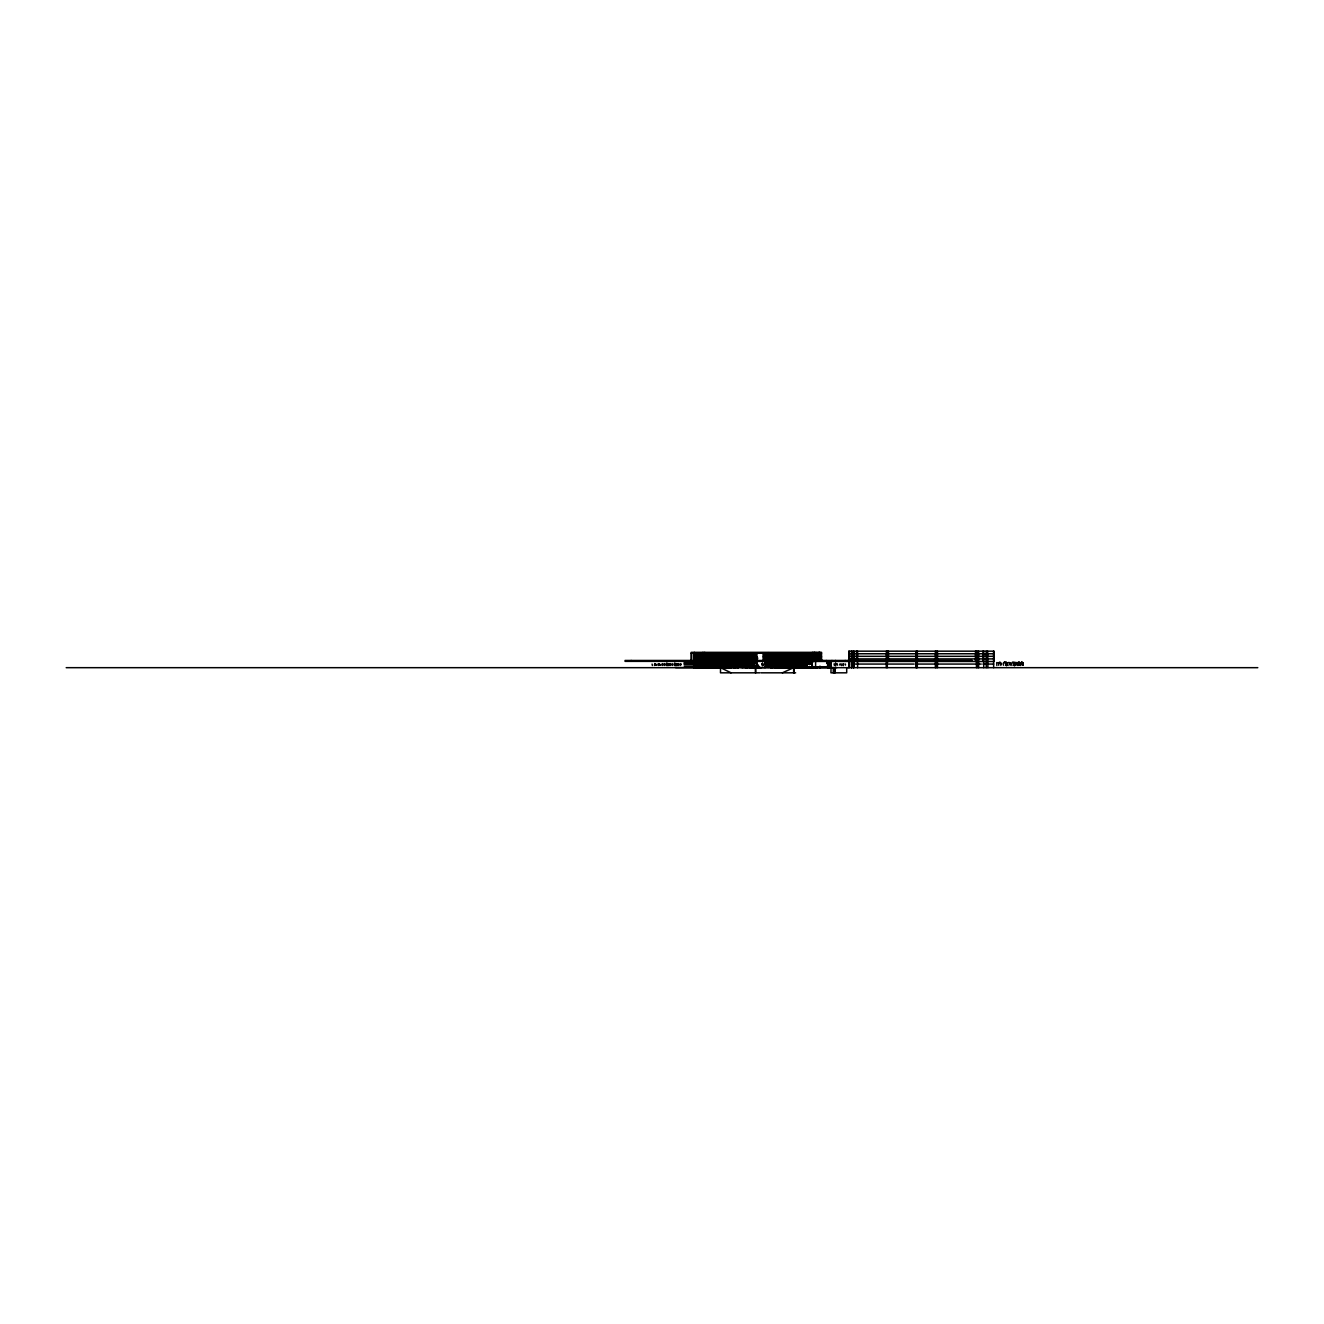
<?xml version="1.0" encoding="UTF-8"?>
<svg xmlns="http://www.w3.org/2000/svg" width="1324" height="1324" viewBox="0 0 1324 1324"><rect width="100%" height="100%" fill="white"/><g stroke="black" fill="none" stroke-linecap="round" stroke-linejoin="round"><path stroke-width="1.5" d="M693.975 656.836L693.975 660.461L694.008 653.228M696.275 660.411L696.275 653.228M697.4 660.461L697.4 653.228M697.947 656.836L697.88 653.228M698.476 656.836L698.46 653.228L698.443 660.461M700.181 656.836L700.148 653.228M700.71 656.836L700.677 660.461L700.694 653.228M705.162 656.836L705.212 660.411M707.446 660.411L707.446 653.228M709.664 660.461L709.681 653.228L709.647 660.411M714.133 660.461L714.099 653.228M717.294 653.228L717.343 660.461L717.376 656.836M719.528 657.78L719.528 660.461L719.611 656.836M720.769 660.411L720.769 653.228M723.036 656.836L723.02 653.228L723.036 660.411M726.413 660.411L726.346 653.228L726.38 656.836M727.538 660.411L727.472 653.228M729.21 660.411L729.16 653.228L729.21 660.411L730.285 660.411M729.723 660.461L729.723 656.836M731.957 656.836L731.957 653.228L732.007 660.461L731.94 653.228M737.534 656.836L737.534 660.461L737.584 653.228L737.385 660.461M675.588 667.577L738.676 667.577L738.726 664.069M739.768 656.836L739.768 653.228L739.686 660.461L739.818 653.228M745.677 660.461L745.677 656.836M746.124 660.461L746.124 656.836M746.769 660.411L746.653 653.228M747.017 656.836L747.017 653.228M747.282 666.485C747.977 662.894 747.001 669.464 748.06 667.164M747.911 656.836L747.911 653.228M748.788 660.411L748.904 653.228M747.663 665.31C751.188 664.929 750.642 674.363 751.734 657.697M749.467 656.836L749.268 653.228M750.162 656.836L750.162 653.228M753.191 666.866L751.966 667.197L752.793 667.577L752.578 662L752.545 667.644L754.332 666.965L752.33 667.644L751.734 665.128L750.476 666.485L751.287 667.677L751.42 657.68L751.436 658.922L753.24 658.409L752.015 657.697M751.056 656.836L751.056 653.228M752.164 660.411L752.346 652.715L752.38 660.461L752.413 656.836M755.425 672.824L755.541 667.23L753.356 666.237L752.181 667.61L753.058 665.36M753.306 656.836L753.306 660.461L753.273 652.715M754.183 660.461L754.2 656.836M754.647 656.836L754.647 660.461L754.581 652.715M757.758 667.677L754.961 666.651L753.406 667.511L753.472 662L753.472 667.677L756.385 666.237L757.262 667.395L754.846 666.237L753.753 667.644M755.177 653.228L755.177 660.461L755.094 656.836M756.484 666.849L757.46 667.428L753.952 666.551L755.127 667.577L754.961 666.651M756.418 660.411L756.418 653.228M765.404 660.461L765.586 652.715L765.686 660.461M765.305 656.836L765.305 653.228M767.241 667.677L767.241 662M770.833 656.836L770.833 653.228L770.882 660.461L770.783 653.228M775.003 660.411L773.266 660.461L773.233 656.836M774.391 660.411L774.424 653.228M776.791 660.461L776.807 653.228M778.016 660.461L778.016 653.228L778.049 660.461L776.228 660.411M781.011 667.131L778.843 667.263L778.793 664.863L778.959 667.627L780.697 667.048M779.191 660.411L779.141 653.228M779.207 656.836L779.207 653.228M781.607 656.836L781.607 660.411M785.198 656.836L785.198 653.228L785.231 660.411M788.79 656.836L788.79 653.228L788.79 660.411M790.809 666.27C791.918 670.126 791.256 661.371 790.643 667.677M792.447 660.461L792.447 656.836M794.185 666.419C794.93 670.854 795.045 661.47 795.542 666.651M794.847 660.461L794.847 653.228M800.755 656.836L800.755 653.228L800.722 660.461M807.938 660.461L807.938 656.836M810.321 660.461L810.321 653.228L810.321 660.411M813.912 656.836L813.912 660.461L813.846 653.228M818.067 660.411L816.345 660.461L816.312 656.836M817.504 660.411L817.504 656.836M818.282 652.335L818.067 660.461M774.226 667.478L773.779 666.419M794.632 667.478L795.84 665.393L798.041 666.369L797.528 667.064M798.024 666.502L797.876 667.627L797.776 664.962L799.1 664.35L799.481 666.022L799.249 664.284L799.183 667.627L798.951 661.355M782.683 667.478C783.858 664.069 782.252 668.223 782.302 667.279M795.128 665.84L795.641 667.627L795.476 664.251L794.83 666.353M751.784 667.577C752.942 667.892 750.956 665.674 749.367 665.012M754.432 660.461L754.514 656.836M773.696 666.882L773.779 666.684M775.583 666.634C774.226 669.878 775.202 661.388 774.772 667.478M775.136 666.982L775.202 667.147M779.24 666.419L779.191 667.577M782.865 666.584L782.732 667.462L783.262 665.045L782.832 667.23L784.553 667.147L782.765 667.445L782.699 666.419M795.244 666.402L795.625 667.445L795.244 666.402L797.131 666.071L798.124 667.478M796.502 666.982L796.535 666.071M805.968 662.546L805.323 660.99M746.984 660.461L746.984 652.715M797.793 666.965C797.098 668.603 800.044 664.135 799.497 666.982M806.63 665.26L806.614 661.851L806.63 665.509L807.127 663.092L805.091 661.884L806.481 663.589L808.947 663.208C804.975 664.681 807.623 665.442 805.091 661.901C806.664 666.27 807.839 663.688 805.091 661.901M655.595 663.771L655.81 665.211M659.534 663.771L659.749 665.211M776.245 666.717C777.188 667.346 774.54 666.684 777.982 666.948M777.784 666.982L776.294 666.965M785.463 666.982L785.744 666.982M787.085 664.747L788.988 663.854C785.198 671.301 787.482 663.688 788.21 667.18M794.4 666.253C800.242 666.32 799.713 668.074 798.819 665.74M809.494 666.369L808.749 668.157L809.609 666.667M666.75 663.423L666.733 664.367L666.965 663.092M674.942 663.092L675.174 665.442L674.727 663.423M762.425 663.423L762.872 665.442L762.392 663.771M782.699 665.79L784.139 665.029L782.832 664.797L782.798 667.577L782.815 661.355M785.827 667.677L782.898 666.253M808.451 667.594L806.233 667.147L806.299 666.038L806.134 667.677L808.567 667.677L805.621 667.263M777.271 666.601L777.502 667.445M776.046 666.915L777.635 666.882M785.446 666.584L785.099 667.577L785.43 666.452M795.426 667.313L794.019 666.783L795.592 666.899M795.227 667.131L793.904 667.147L795.36 667.279M780.051 667.577L778.843 666.419L779.24 667.379M790.511 666.138C792.596 664.747 789.948 668.157 791.984 666.866M791.173 666.187L790.825 667.296M791.785 667.18C790.196 667.892 791.884 664.962 791.256 665.509M792.861 667.23L790.709 666.27M807.988 667.362L806.018 667.197L806.283 666.055M779.207 667.23L779.058 667.164M791.173 666.733L791.504 667.627M755.723 672.824C755.756 664.118 753.952 667.561 756.699 667.677M784.553 667.147L783.973 666.617M785.413 667.23L784.04 667.064M797.611 667.478L799.051 666.982L799.017 664.996L797.677 664.4L800.209 663.125L797.876 663.887L800.209 663.125M798.968 664.962C798.355 668.951 800.871 666.485 798.256 666.948M775.897 663.357L776.029 664.615L773.663 662.778C776.973 662.596 773.348 664.532 773.663 662.778C776.725 660.924 774.507 668.984 774.507 666.717M777.056 667.097L776.327 667.313M782.997 666.651L783.742 667.23M798.554 667.097L799.514 667.164L798.256 667.462M753.025 666.948L754.332 666.237L753.985 667.577L754.316 657.101M779.025 665.906C773.696 663.092 782.6 666.518 778.479 663.837L779.472 664.284L778.247 664.334M814.227 667.594C811.149 666.667 814.641 667.743 813.482 666.833M820.334 667.279L820.086 666.435C817.752 667.379 822.121 667.528 820.003 666.452M779.042 667.279L778.86 666.634M753.704 667.048L753.356 666.237L754.183 666.684M757.626 667.577L759.165 667.23L754.514 666.237L754.448 667.395L754.895 666.237L755.954 667.213M754.399 666.932L754.846 666.237C755.491 668.471 758.702 666.866 755.905 666.849M804.363 667.677L804.198 663.92L805.985 662M658.127 663.754L658.144 665.211M756.931 667.495C750.029 669.299 753.472 664.797 752.363 666.353M758.354 667.048C762.674 668.322 753.257 665.972 758.453 666.733C747.746 668.289 750.989 664.913 752.082 665.442M795.079 665.227L794.698 664.168L795.145 665.293M654.834 663.572L654.47 665.476M658.822 663.572L658.458 665.476M662.811 663.572L662.447 665.476M664.797 663.572L664.433 665.476M666.799 663.572L666.419 665.476M668.786 663.572L668.421 665.476M670.772 663.572L670.407 665.476M672.774 663.572L672.393 665.476M674.76 663.572L674.396 665.476M676.746 663.572L676.382 665.476M678.749 663.572L678.385 665.476M680.735 663.572L680.37 665.476M774.854 665.111L775.136 664.168L774.772 665.227M795.128 665.492L794.201 665.376M774.772 665.442L775.003 667.627L775.037 661.355M795.112 665.029L795.476 664.251M811.546 661.355C814.988 671.996 806.697 665.194 810.305 667.577L809.312 668.057M757.278 663.738L756.914 662.91L756.335 664.152M787.284 666.336L787.168 664.979L786.82 667.23M756.318 666.982L753.075 666.551M750.807 664.962L750.543 667.644L752.28 666.833M749.715 664.962C750.162 672.062 748.209 662.943 748.888 666.485M755.838 667.395L753.786 667.61L754.846 666.237M754.581 666.551L756.6 667.147L755.491 666.237L754.2 667.644L753.72 666.468L753.919 667.61L755.822 666.237L758.354 667.462M810.652 667.015C810.784 667.842 811.049 667.246 809.146 667.23M757.113 667.395C753.472 667.395 757.609 667.61 757.179 666.551M751.436 667.395L751.966 667.197M662.099 665.211L662.149 663.688M752.628 667.395L752.313 666.535M783.328 664.416C780.051 664.118 783.444 666.286 782.981 665.178C785.959 663.754 779.571 665.277 783.262 665.045M782.12 664.449L783.659 665.194M755.392 667.61L756.848 667.279L756.054 666.237L756.484 667.395M805.158 663.754L806.117 663.655L804.347 664.416L805.985 664.152L805.29 663.324M1017.146 665.211L1017.163 663.307L1017.163 664.3M839.797 664.003L839.846 665.095M845.424 664.003L845.473 665.095M755.259 666.237L755.623 667.395L758.023 667.379M750.592 664.962L751.287 667.677L751.387 657.68L751.221 667.61L751.287 665.178L750.476 665.442M779.472 664.284L777.883 664.549L779.919 665.227L779.968 664.284M754.597 657.101C756.782 654.304 750.427 669.712 755.177 667.18C755.077 667.081 754.763 667.197 756.136 667.462M1014.002 665.525L1014.035 665.227C1014.134 659.335 1010.245 663.241 1011.933 665.476M791.222 663.556L792.414 664.267L790.362 665.591L789.749 664.334L790.693 665.161L792.05 663.738L790.858 664.102M797.727 664.83L799.166 665.31L797.727 664.83L798.869 664.052L797.826 664.036L797.776 661.355M819.837 667.677L819.92 666.717L821.012 667.329M752.264 666.518C751.238 664.152 753.654 665.442 748.772 664.996M811.066 668.107L809.576 666.651M815.816 667.958C818.911 667.313 814.525 668.173 815.816 667.478M791.868 663.887C794.88 665.674 786.919 665.426 791.289 663.92M755.21 667.18L755.954 667.577M1010.162 665.409L1010.162 665.227C1010.775 660.742 1005.992 662.215 1008.094 665.476M1005.793 665.409L1005.744 665.227C1007.283 661.04 1001.457 661.884 1003.592 665.277M786.39 667.677L786.572 666.783M796.452 664.102L796.469 663.307C797.495 666.419 792 663.258 795.194 664.747L795.889 665.211L794.284 664.449M1017.113 664.036C1016.286 662.166 1021.483 661.156 1020.49 665.476M805.273 662.281L804.264 663.44M1000.911 665.409L1000.812 665.227C1000.994 660.726 998.313 661.321 998.693 665.277M834.186 663.738L834.17 665.095M762.641 663.092L762.872 665.691M773.696 664.565C775.649 665.856 777.651 662.943 773.133 663.854L775.136 664.168M785.165 665.26L785.347 664.284L784.818 665.26L786.224 665.26M755.541 667.495L753.836 667.577L753.968 657.101L753.985 667.577L754.001 662M781.64 666.402L781.805 668.239L782.269 661.355M754.73 666.948L755.491 666.237M787.168 666.204C788.078 666.584 785.827 666.468 788.773 665.36M797.975 666.948L796.866 666.071M820.301 666.982L819.374 667.296L820.35 667.677M819.87 666.435L819.705 667.279M748.888 661.355L749.119 667.23M806.481 663.341L806.614 661.851L806.564 663.341M813.648 666.849L813.598 666.948M1017.329 665.227C1019.116 661.206 1012.959 661.934 1015.177 665.476M669.398 663.738L668.984 665.575M677.375 663.738L676.961 665.575M754.25 667.213L754.514 666.237M786.059 662.943L786.373 661.868M796.502 663.506L796.783 662.546L796.866 663.506M1020.076 665.227C1018.52 664.631 1023.336 659.518 1022.658 665.227M781.491 666.882L780.465 667.908M1019.513 665.211L1019.728 662.48L1019.215 663.142C1018.123 661.388 1017.378 662.745 1017.908 665.476M1023.121 665.211L1021.764 662.083L1020.754 665.211M775.07 664.416L774.308 663.357M781.557 666.684L782.219 667.677M749.682 665.178C748.606 666.634 748.672 665.856 749.847 665.36M749.549 665.525L749.45 667.577M835.361 665.691L835.841 663.771M843.272 665.691L843.752 663.771M1006.571 665.691L1006.439 662.331L1004.668 662.579M1014.482 665.691C1015.905 660.941 1016.633 662.927 1012.579 662.579M748.093 665.178L747.961 666.982M804.462 662.166L805.654 660.99M777.718 665.31L780.15 664.648M775.053 664.416L774.656 666.336L773.365 665.36M785.463 664.416L785.86 663.473M783.212 665.227L784.222 664.681L781.855 664.449L783.427 664.482M779.555 665.509L779.919 664.648L778.082 665.078M799.861 665.078L800.358 664.019L798.968 665.277L800.457 663.986L799.481 664.78L798.902 663.887M796.783 662.546L795.558 664.631L794.681 664.168M790.776 664.797L792.844 664.532L790.527 664.962M787.35 666.104L786.952 667.064L786.804 666.038M795.873 664.681L795.41 665.542L797.495 665.542L796.767 664.681M789.865 667.478L788.723 668.256L790.527 668.14M778.942 665.74L779.902 664.615M806.134 660.808C803.982 662.364 810.04 663.225 807.144 661.305M795.989 663.208L796.353 664.698L795.509 662.976L794.218 664.234M817.206 668.14L816.412 666.965M776.245 663.804C774.689 665.343 773.464 664.317 775.583 665.144L773.911 664.367M782.964 663.92L782.186 664.069M785.678 663.473L785.082 664.416L786.026 664.416M786.009 662.712L786.009 663.622M792.05 667.048L790.61 667.164M784.917 666.071L785.612 665.095M787.201 664.565C789.369 663.407 785.612 662.348 788.392 662.778L788.094 663.357M787.25 665.029L788.26 663.821M806.779 661.934L806.812 663.307M794.383 664.747L795.294 663.092L794.069 662.894L794.201 663.936L795.592 663.605L795.012 662.761M808.567 663.357L810.387 663.357L807.706 664.069M807.756 663.738L808.616 662.05M773.961 663.423L774.027 664.665L774.656 662.645M749.268 665.31L748.11 665.31M787.135 663.672L788.392 662.778L787.101 663.523M809.427 663.672L810.685 662.778L809.593 662.645M784.818 666.833L785.629 665.856M774.772 664.962L774.027 664.665M774.49 663.059L773.133 663.854M794.052 663.787L794.88 663.175M804.049 663.043L804.777 661.371M785.298 665.095L784.205 666.071L787.73 666.204M810.387 663.357L809.361 662.861M792.05 663.738L789.749 664.334L791.984 664.135M804.81 663.258L806.035 663.655M804.86 661.255L805.968 661.321M773.415 665.542L774.639 665.707L773.431 665.161M806.928 663.44L808.236 663.953M775.136 662.861L774.259 663.307M795.509 662.976L794.615 663.423L797.346 664.797L795.641 664.797M787.399 665.922L788.194 665.161M810.553 663.821L810.007 663.854M807.474 662.447L807.574 663.953M800.424 667.677L815.601 660.461L815.601 667.677M782.368 672.824L793.655 667.677M782.699 665.343L784.255 665.409M807.954 662.629L806.548 662.364M806.299 667.627L807.524 666.948M803.122 667.677L806.713 666.353M789.981 664.78L791.702 665.128M807.739 667.246L805.836 667.23L807.094 667.081M810.007 667.561L810.851 667.279M812.605 667.544L813.515 667.246M775.715 663.804L776.029 664.929M776.658 666.932L776.046 666.601M787.664 666.915L786.77 665.856L784.371 666.783M748.722 664.416L749.07 664.565M751.022 664.482L750.576 664.565M752.86 664.433L751.982 664.449M775.98 665.707L777.271 665.707L776.394 665.873M780.217 666.088L779.72 666.171M794.201 666.138L794.499 666.253M797.991 665.922L799.299 666.038M753.637 665.691L754.117 665.393M806.465 667.279L807.408 667.114M798.289 664.549L800.672 664.731L799.282 665.111M691.178 653.228L821.542 653.228M848.783 653.758L976.467 653.758M977.84 653.758L994.159 653.758M694.041 654.139L695.1 654.139M695.712 654.172L697.334 654.172M697.947 654.172L699.568 654.139M700.181 654.172L701.273 654.172M702.399 654.139L704.037 654.172M705.196 654.139L706.255 654.139M709.101 654.139L710.723 654.139M711.898 654.172L714.662 654.172M715.738 654.139L716.83 654.139M717.409 654.139L719.064 654.172M719.644 654.172L721.299 654.172M722.49 654.139L724.129 654.172M725.287 654.172L728.068 654.139M729.193 654.139L730.815 654.139M731.99 654.139L734.754 654.172M735.896 654.172L736.988 654.172M737.567 654.172L739.222 654.172M739.802 654.139L741.457 654.139M742.036 654.172L743.095 654.172M744.27 654.139L746.107 654.172M746.554 654.172L747.911 654.172M748.341 654.139L750.145 654.172M750.592 654.172L752.396 654.172M753.737 654.139L755.077 654.172M755.524 654.139L756.434 654.139M764.891 654.139L766.017 654.139M767.275 654.172L768.417 654.139M769.045 654.172L770.8 654.139M771.429 654.172L773.199 654.172M773.828 654.139L775.003 654.139M776.228 654.172L779.191 654.172M780.448 654.139L782.17 654.139M783.394 654.139L786.357 654.172M787.631 654.139L789.352 654.172M790.66 654.172L792.414 654.172M793.043 654.172L794.814 654.139M795.443 654.139L796.601 654.139M797.76 654.139L800.722 654.139M801.98 654.172L803.718 654.139M806.763 654.139L807.905 654.139M809.163 654.172L810.9 654.172M812.125 654.139L813.879 654.139M814.508 654.172L816.279 654.139M816.908 654.172L818.067 654.139M694.041 654.867L695.1 654.817M695.712 654.867L697.334 654.817M697.947 654.867L699.568 654.817M700.181 654.867L701.273 654.817M702.399 654.867L704.037 654.817M705.013 654.867L706.255 654.867M709.101 654.817L710.723 654.867M711.716 654.867L714.662 654.867M715.738 654.817L716.83 654.817M717.294 654.867L719.064 654.817M721.299 654.867L719.528 654.867L719.528 653.228L719.577 660.461M722.49 654.867L724.129 654.867M725.105 654.867L728.068 654.817M729.193 654.867L730.815 654.867M731.808 654.867L734.754 654.817M735.896 654.817L736.988 654.867M737.385 654.867L739.222 654.817M739.62 654.867L741.457 654.867M743.095 654.817L741.854 654.867L741.854 657.78L743.095 657.747M746.107 654.817L744.088 654.867L744.088 657.78L745.329 657.747M746.554 654.867L747.911 654.817M748.341 654.817L750.145 654.867M750.592 654.867L752.396 654.867M753.737 654.817L755.077 654.817M755.524 654.867L756.434 654.817M764.792 654.867L766.066 654.867M767.175 654.867L768.466 654.867M769.045 654.867L770.866 654.867M771.429 654.817L773.249 654.867M773.828 654.817L775.003 654.817M776.228 654.817L779.24 654.867M780.349 654.867L782.17 654.867M783.394 654.817L786.406 654.867M787.532 654.867L789.352 654.867M790.66 654.817L792.414 654.867M793.043 654.867L794.814 654.817M795.443 654.867L796.601 654.817M797.76 654.817L800.772 654.867M801.881 654.867L803.718 654.817M806.664 654.867L807.954 654.867M809.063 654.867L810.9 654.817M812.125 654.817L813.929 654.867M814.508 654.867L816.329 654.867M816.908 654.867L818.067 654.867M694.041 656.125L695.1 656.158M695.712 656.125L697.334 656.158M697.947 656.125L699.568 656.158M700.181 656.158L701.273 656.125M702.399 656.158L704.037 656.158M705.196 656.158L706.255 656.125M709.101 656.158L710.723 656.158M711.898 656.125L714.662 656.158M715.738 656.158L716.83 656.125M717.409 656.158L719.064 656.158M719.644 656.158L721.299 656.158M722.49 656.125L724.129 656.125M725.287 656.125L728.068 656.158M729.193 656.125L730.815 656.158M731.99 656.158L734.754 656.125M735.896 656.125L736.988 656.125M737.567 656.158L739.222 656.158M739.802 656.158L741.457 656.125M742.036 656.158L743.095 656.125M744.27 656.125L746.107 656.125M746.554 656.125L747.911 656.125M748.341 656.125L750.145 656.158M750.592 656.158L752.396 656.158M753.737 656.125L755.077 656.158M755.524 656.125L756.434 656.125M764.891 656.125L766.017 656.158M767.275 656.158L768.417 656.125M769.045 656.125L770.8 656.125M771.429 656.158L773.199 656.158M773.828 656.125L775.003 656.125M776.228 656.125L779.191 656.158M780.448 656.158L782.17 656.125M783.394 656.158L786.357 656.158M787.631 656.158L789.352 656.158M790.66 656.158L792.414 656.125M793.043 656.125L794.814 656.158M795.443 656.158L796.601 656.158M797.76 656.125L800.722 656.125M801.98 656.125L803.718 656.158M806.763 656.158L807.905 656.125M809.163 656.158L810.9 656.125M812.125 656.125L813.879 656.158M814.508 656.125L816.279 656.158M816.908 656.158L818.067 656.158M848.783 656.323L976.467 656.323M977.84 656.323L994.159 656.323M763.303 656.836L821.608 656.836L764.776 656.919M694.041 657.78L695.1 657.747M695.712 657.78L698.443 657.747M699.436 657.78L701.273 657.747M702.399 657.747L703.507 657.78M703.905 657.78L705.742 657.747M706.139 657.78L707.959 657.747M709.101 657.747L710.194 657.78M710.591 657.78L712.428 657.78M712.825 657.78L714.662 657.78M715.738 657.747L717.426 657.78M721.299 657.747L718.419 657.78L718.419 660.461L718.502 653.228L718.419 654.867M722.49 657.78L724.129 657.747M725.105 657.78L728.068 657.747M729.193 657.78L730.285 657.78M730.683 657.78L732.52 657.747M732.917 657.78L734.754 657.78M735.896 657.747L737.518 657.747M738.511 657.78L741.457 657.747M745.66 657.747L747.464 657.747M747.894 657.747L749.698 657.78M751.039 657.747L752.843 657.78M753.29 657.78L755.541 657.78M755.971 657.78C760.39 657.3 755.243 660.511 756.418 657.697M764.792 657.78L766.066 657.78M767.175 657.78L768.466 657.78M769.045 657.747L772.058 657.78M773.166 657.78L775.003 657.78M776.228 657.747L778.032 657.78M778.611 657.78L780.432 657.78M781.011 657.747L782.17 657.747M783.394 657.747L786.406 657.78M787.532 657.78L789.352 657.78M790.66 657.78L793.622 657.747M794.698 657.78L796.601 657.78M797.76 657.747L799.58 657.78M800.159 657.747L801.963 657.78M802.543 657.78L803.718 657.747M804.942 657.78L806.763 657.78M807.342 657.747L809.146 657.78M809.725 657.78L810.9 657.747M812.125 657.747L815.137 657.78M816.246 657.78L818.067 657.747M694.041 658.475L695.1 658.475M695.712 658.475L698.443 658.442M699.618 658.442L701.273 658.475M702.399 658.475L703.507 658.442M704.087 658.442L705.742 658.442M706.304 658.475L707.959 658.475M709.101 658.475L710.194 658.475M710.773 658.475L712.428 658.442M713.007 658.475L714.662 658.475M715.738 658.442L717.36 658.442M718.518 658.475L721.299 658.475M722.49 658.475L724.129 658.475M725.287 658.475L728.068 658.442M729.193 658.475L730.285 658.442M730.865 658.442L732.52 658.442M733.099 658.442L734.754 658.475M735.896 658.475L737.518 658.475M738.676 658.475L741.457 658.475M742.036 658.442L743.095 658.442M744.27 658.475L745.329 658.475M745.66 658.475L747.464 658.475M747.894 658.442L749.698 658.442M751.039 658.442L752.843 658.442M753.29 658.475L755.541 658.475M764.891 658.442L766.017 658.442M767.275 658.442L768.417 658.442M769.045 658.442L772.008 658.442M773.266 658.442L775.003 658.442M776.228 658.442L777.982 658.475M778.611 658.442L780.382 658.475M781.011 658.442L782.17 658.442M783.394 658.475L786.357 658.442M787.631 658.442L789.352 658.475M790.66 658.442L793.622 658.475M794.88 658.475L796.601 658.475M797.76 658.475L799.531 658.442M800.159 658.475L801.914 658.442M802.543 658.442L803.718 658.442M804.942 658.442L806.713 658.475M807.342 658.442L809.096 658.475M809.725 658.442L810.9 658.442M812.125 658.475L815.087 658.442M816.345 658.442L818.067 658.475M848.783 658.905L976.467 658.905M977.84 658.905L994.159 658.905M694.041 659.733L695.1 659.766M695.712 659.766L698.443 659.766M699.618 659.733L701.273 659.766M702.399 659.766L703.507 659.733M704.087 659.766L705.742 659.733M706.304 659.733L707.959 659.766M709.101 659.733L710.194 659.733M710.773 659.766L712.428 659.733M713.007 659.766L714.662 659.733M715.738 659.766L717.36 659.766M718.518 659.766L721.299 659.766M722.49 659.733L724.129 659.766M725.287 659.766L728.068 659.766M729.193 659.766L730.285 659.766M730.865 659.733L732.52 659.733M733.099 659.733L734.754 659.766M735.896 659.733L737.518 659.766M738.676 659.766L741.457 659.733M742.036 659.766L743.095 659.766M744.27 659.766L745.329 659.733M745.66 659.733L747.464 659.766M747.894 659.733L749.698 659.766M751.039 659.733L752.843 659.733M753.29 659.766L755.541 659.766M764.891 659.733L766.017 659.766M767.275 659.733L768.417 659.766M769.045 659.733L772.008 659.733M773.266 659.766L775.003 659.733M776.228 659.766L777.982 659.766M778.611 659.733L780.382 659.733M781.011 659.766L782.17 659.766M783.394 659.766L786.357 659.766M787.631 659.766L789.352 659.766M790.66 659.766L793.622 659.766M794.88 659.733L796.601 659.733M797.76 659.733L799.531 659.733M800.159 659.733L801.914 659.766M802.543 659.733L803.718 659.766M804.942 659.733L806.713 659.733M807.342 659.733L809.096 659.766M809.725 659.766L810.9 659.733M812.125 659.766L815.087 659.733M816.345 659.766L818.067 659.733M694.041 660.411L695.1 660.411M698.443 660.411L695.729 660.461L695.646 653.228M701.257 660.411L699.618 660.411L699.552 653.228M703.491 660.411L702.399 660.411L702.365 653.228M705.725 660.411L704.087 660.411L704.054 653.228M707.959 660.411L706.304 660.411L706.139 653.228M710.194 660.411L709.101 660.411L709.085 653.228M714.646 660.411L713.007 660.411L713.024 653.228M717.36 660.411L715.738 660.411L715.705 653.228M718.518 660.411L721.282 660.411M728.051 660.411L725.304 660.461L725.271 653.228M732.52 660.411L730.865 660.411L730.749 653.228M734.737 660.411L733.099 660.411L733.066 653.228M737.518 660.411L735.896 660.411L735.863 653.228M741.44 660.411L738.693 660.461L738.627 653.228L738.56 660.461M745.66 660.411L747.464 660.411M747.894 660.411L749.698 660.411M751.039 660.411L752.843 660.411M753.29 660.411L755.541 660.411M769.045 660.411L772.008 660.461L772.058 653.228M778.611 660.411L780.382 660.461L780.415 653.228M781.011 660.411L782.17 660.411M783.411 660.411L786.357 660.461L786.39 653.228M789.352 660.411L787.631 660.461L787.615 653.228M793.622 660.411L790.66 660.461L790.66 653.228M794.88 660.411L796.601 660.411M797.76 660.411L799.531 660.461L799.547 653.228L799.531 660.461M800.159 660.411L801.914 660.461L801.98 653.228M802.559 660.411L803.718 660.411M804.942 660.411L806.713 660.461L806.713 653.228M807.342 660.411L809.096 660.461L809.163 653.228M810.9 660.411L809.725 660.461L809.758 656.886L809.725 660.461M812.125 660.411L815.087 660.461L815.154 653.228M692.402 660.461L625.06 660.461L625.06 661.355L976.467 661.487M977.84 661.487L994.159 661.487L994.159 651.176L848.783 651.176L848.783 667.677M684.078 662.083L748.093 662M748.772 662.083L751.966 662.05M753.025 662L753.108 667.677M765.123 662L804.38 662.05M809.196 662.083L810.917 662.083M826.623 662.083L830.744 662M745.131 663.374L684.078 663.341M751.966 663.374L748.772 663.374M765.189 663.341L804.38 663.341M809.196 663.374L810.917 663.341M826.623 663.374L830.661 663.341M722.59 664.069L722.606 661.355L722.573 664.069L723.665 664.036M725.949 664.069L726.462 661.355M751.486 664.069L751.486 661.355L751.585 664.069L749.235 664.036L749.252 661.355M793.539 663.936L795.161 663.936M802.559 661.355L802.576 664.069L803.734 664.036L803.767 661.355M684.194 664.102L745.131 664.069M748.772 664.102L751.966 664.069M765.189 664.069L793.606 664.069L793.589 661.355M797.776 664.069L800.722 664.052M802.559 664.069L803.767 664.069M851.431 664.069L856.545 664.069M857.588 664.069L887.312 664.069M888.288 664.069L914.189 664.069M916.191 664.069L975.424 664.069M977.84 664.069L981.216 664.069M982.904 664.069L993.662 664.069M791.603 664.499L792.579 664.135M756.633 664.78L758.486 665.525L756.335 665.525M684.194 664.996L745.131 664.996M756.153 664.863L757.46 664.863M765.189 664.996L793.606 664.962L793.655 672.824M806.167 664.962L804.959 664.962L805.009 667.677M756.666 665.393L757.775 665.393M776.245 665.873L776.89 665.757M756.848 666.055L758.702 666.154L757.245 664.78M783.196 666.766L785.612 666.75L785.248 667.577L785.215 664.962M786.919 666.75L786.473 665.856M790.56 666.783L792.414 666.435M797.346 666.717L799.017 666.435M819.308 666.766L820.201 666.766M684.194 666.982L757.576 667.048M765.189 666.948L830.661 666.982M746.455 667.164L761.085 667.677M771.726 667.164L801.798 667.677M804.992 667.164L822.965 667.164M764.858 667.577L746.488 667.577L746.438 662M836.95 667.577L771.147 667.677M66.2 667.677L1257.8 667.677M759.811 672.824L720.488 672.824L720.537 667.677L731.063 672.824M761.019 672.824L795.625 672.824M804.793 663.787L803.966 662.099M786.638 663.804L789.385 664.036L789.385 661.355M753.224 665.442L754.134 665.525M806.862 667.064L806.366 666.038M805.522 664.83L806.448 665.244L804.893 663.672L806.448 665.36M794.119 665.558L794.863 666.171M806.465 661.173L805.968 662.199M789.816 665.211L791.934 664.466L790.792 664.185M753.472 667.18L754.266 666.982M773.712 665.525L774.226 665.757M782.732 664.251L783.659 664.665M759.38 667.329L759.744 667.511M756.732 666.899L758.238 667.511M749.698 665.31L750.029 665.476M800.557 663.738L798.538 663.655M794.334 663.523L796.353 664.996M786.456 665.095L787.631 666.204M796.7 665.393L797.346 666.253M756.914 662.91L757.129 664.267M783.163 667.246L782.881 667.015M843.239 665.244L842.875 663.771M837.562 665.211L837.248 663.771M797.015 664.797L796.601 661.355M998.908 663.092L996.757 662.579L996.856 665.575M675.157 665.691L674.611 664.185M667.18 665.691L666.634 664.185M762.21 665.575L761.813 663.738M841.468 665.575L841.054 663.738M652.384 665.509L652.07 664.069M796.485 664.681L796.651 665.542L796.353 663.969M835.593 663.092L835.825 664.367L835.808 663.423M749.351 667.213L749.268 664.962M753.935 667.23L754.25 666.551M739.222 656.803L739.222 653.228M736.988 656.803L736.938 653.228M736.425 660.411L736.376 653.228M719.064 656.803L719.048 653.228M702.945 660.461L702.945 652.335M707.38 660.411L707.397 653.228M814.525 656.803L814.508 653.228M805.505 660.461L805.571 653.228M803.155 660.411L803.105 653.228L803.172 660.461M798.322 660.461L798.322 653.228M796.038 660.461L796.038 653.228M795.443 656.803L795.443 653.228M793.059 656.803L793.043 653.228M783.973 660.461L783.957 653.228M773.828 656.803L773.828 653.228M771.445 656.803L771.445 653.228M769.608 660.411L769.608 653.228M767.275 660.461L767.258 652.715C765.851 663.307 769.79 663.241 768.648 652.715M766.017 660.461L764.891 660.461L764.941 653.228M993.546 651.176L993.662 667.677M987.671 651.176L987.903 667.677M986.231 651.176L986.231 667.677M983.732 651.176L983.732 667.677M982.904 651.176L982.904 661.487M978.651 651.176L978.651 667.677M977.84 651.176L977.84 667.677M976.467 651.176L976.467 667.677M975.49 651.176L975.424 661.487M972.329 661.355L972.329 660.461L693.644 660.461L693.644 653.228M970.856 660.461L970.856 661.355M937.475 651.176L937.475 667.677M936.465 660.461L936.465 661.355M936.167 651.176L936.167 667.677M935.82 660.461L935.82 661.355M935.356 651.176L935.356 667.677M935.207 660.461L935.207 661.355M934.909 660.461L934.909 661.355M934.628 660.461L934.628 661.355M934.363 660.461L934.363 661.355M934.099 660.461L934.099 661.355M933.619 660.461L933.619 661.355M933.42 660.461L933.42 661.355M917.317 651.176L917.317 667.677M887.312 651.176L887.312 667.677M886.352 651.176L886.253 667.677M857.588 651.176L857.588 667.677M856.876 651.176L856.794 661.487M856.545 651.176L856.545 661.487M853.848 651.176L853.848 667.677M853.583 651.176L853.583 667.677M853.318 651.176L853.318 667.677M851.713 651.176L851.713 667.677M851.431 651.176L851.431 667.677M849.081 651.176L849.081 667.677M848.039 660.461L847.84 661.355M846.698 667.677L846.698 672.824L830.942 672.824L831.042 667.677M845.175 660.461L845.324 661.355M835.543 660.461L835.543 661.355M834.881 667.677L834.881 672.824M834.699 667.677L834.699 672.824M833.293 667.677L833.293 672.824M831.968 660.461L831.968 661.355M830.744 661.355L830.744 667.677M830.611 662L830.661 667.677M830.313 662L830.38 667.677M830.131 662L829.999 667.677M829.668 662L829.734 667.677M828.923 662L828.857 667.677M827.798 667.677L827.748 662L827.467 667.677M826.292 660.461L826.292 661.355M822.767 660.461L822.767 661.355M822.568 660.461L822.568 661.355M821.542 661.355L821.542 652.335L691.178 652.335L691.178 661.355M819.97 653.228L820.003 661.355M819.887 652.335L819.887 661.355M819.556 652.335L819.556 653.228M817.52 653.228L817.471 660.461M817.454 653.228L817.454 660.461M816.296 653.228L816.345 660.461M815.965 652.335L815.965 653.228M814.359 652.335L814.359 653.228M813.979 652.335L813.946 660.461M812.688 653.228L812.754 660.461M812.373 652.335L812.373 653.228M812.125 653.228L812.125 660.461M812.142 661.355L812.142 667.677M811.463 653.228L811.463 660.461M810.933 653.228L810.9 660.461M810.95 661.355L810.95 664.069M810.354 661.355L810.338 664.069M807.938 653.228L807.971 660.461M807.342 656.836L807.342 660.461M806.779 653.228L806.73 660.461M804.942 653.228L804.926 660.461M804.363 653.228L804.363 660.461M803.751 653.228L803.718 660.461M803.734 667.677L803.767 664.962L801.368 664.962L801.334 667.677M802.592 656.886L802.576 660.411M802.576 661.355L802.576 664.069M802.609 667.677L802.576 664.962L802.46 667.677M802.559 656.836L802.543 660.461M801.947 661.355L801.947 664.069M800.772 664.962L800.739 667.677M800.159 656.836L800.159 660.461M800.176 661.355L800.192 664.069M800.192 664.962L800.11 667.677M799.58 661.355L799.58 664.069M799.58 664.962L799.497 667.677M797.76 653.228L797.76 660.461M797.098 653.228L797.164 660.461M797.18 661.355L797.18 667.677M796.651 653.228L796.601 660.461M796.552 664.962L796.502 667.677M795.939 653.228L795.906 660.461M794.781 661.355L794.797 664.069M794.797 664.962L794.764 667.677M794.201 664.962L794.268 672.824M793.788 667.677L793.788 672.824M793.655 653.228L793.655 660.461M793.01 661.355L792.977 664.069L792.414 661.355M792.431 664.962L792.431 667.677M791.802 661.355L791.769 664.069L790.643 664.036L790.61 661.355M791.802 664.962L791.769 667.677M789.915 653.228L789.981 660.461M789.998 661.355L790.014 667.677M789.369 653.228L789.352 660.461M789.418 664.962L789.385 667.677M788.79 653.228L788.806 660.461M787.615 661.355L787.615 664.069M785.794 661.355L785.794 664.069L785.231 661.355M785.149 653.228L785.165 660.461M785.198 664.962L785.182 667.677M784.619 661.355L784.586 664.069L783.46 664.036L783.411 661.355M783.394 653.228L783.394 660.461M783.46 664.962L783.46 667.677M782.848 653.228L782.749 660.461M782.203 653.228L782.17 660.461M781.077 661.355L781.061 666.088M780.995 656.836L781.011 660.461M781.011 661.355L780.995 666.088M779.869 661.355L779.803 667.677M778.611 656.836L778.611 660.461M778.678 661.355L778.678 667.677M776.228 653.228L776.212 660.461M776.294 661.355L776.212 667.677M775.632 653.228L775.566 660.461M775.632 661.355L775.649 667.677M775.02 653.228L775.003 660.461M774.474 653.228L774.474 660.461M773.365 667.164L773.299 662M773.199 653.228L773.266 660.461M771.842 664.185L771.726 667.677M769.691 662L769.707 667.677M769.045 660.461L768.896 652.715L744.518 653.228M768.516 662L768.433 667.677M765.967 652.715L765.934 660.461M766.116 662L766.05 667.677M765.123 652.715L765.189 667.677M763.898 660.461L763.898 661.355M763.485 653.228L763.617 660.461M763.303 653.228L763.303 660.461M757.973 660.461L757.973 661.355M756.749 653.228L756.517 661.355M756.103 652.715L756.004 660.461M755.872 652.715L755.954 656.836M755.64 653.228L755.541 660.461M755.028 652.715L755.11 660.461M754.134 652.715L754.15 660.461M753.836 653.228L753.77 660.461L753.72 652.715M752.942 653.228L752.942 660.461M752.793 652.715L752.86 660.461M751.933 652.715L751.949 660.461M752.032 661.355L751.966 667.677M751.734 653.228L751.602 660.461L751.453 652.715M750.989 652.715L751.039 660.461M751.006 661.355L751.056 664.069M751.039 664.962L751.039 667.677M750.824 661.355L750.824 664.069M750.543 652.715L750.559 660.461M750.576 661.355L750.609 664.069M750.245 653.228L750.178 660.461L750.129 652.715M750.36 661.355L750.36 664.069M750.344 664.962L750.344 667.677M749.897 661.355L749.93 664.069M750.096 664.962L750.129 667.677M749.649 652.715L749.698 660.461M749.781 661.355L749.649 664.069M749.483 653.228L749.351 660.461L749.202 652.715M748.788 652.715L748.772 660.461M748.341 652.715L748.374 660.461M748.01 653.228L748.01 660.461M747.894 652.715L747.928 660.461M747.431 660.461L747.415 653.228M747.282 662L747.299 667.677M747.1 667.677L746.918 662L746.852 667.677M746.504 652.715L746.554 660.461M746.091 652.715L746.074 660.461M745.76 653.228L745.793 661.355M745.991 662L745.925 667.677M745.644 652.715L745.693 660.461M745.544 662L745.478 667.677M745.329 653.228C746.703 663.092 742.88 663.092 744.27 653.228M745.213 662L745.213 667.677L745.164 660.461M745.164 652.715L745.197 656.836M744.303 662L744.369 667.677M743.078 653.228C744.469 663.092 740.679 663.076 742.003 653.228M743.161 662L743.227 667.677M742.963 654.867L742.963 657.78M742.781 664.069L742.781 667.677L742.665 664.185M742.052 662L742.069 667.677M741.44 653.228L741.407 660.461M740.894 653.228L740.861 660.461M740.927 662L741.026 667.677M740.745 654.867L740.745 657.78M738.693 662L738.676 667.677M738.378 664.185L738.378 667.677L738.246 664.069M737.584 662L737.6 667.677M736.276 653.228L736.276 660.461M735.912 661.355L735.945 667.677M735.35 653.228L735.283 660.461L735.151 653.228M735.366 661.355L735.383 667.677M734.754 653.228L734.737 660.461M734.787 661.355L734.82 667.677M734.704 653.228L734.704 660.461M733.695 661.355L733.678 667.677M733.049 653.228L732.983 660.461M731.477 661.355L731.444 667.677M730.881 653.228L730.865 660.461M730.351 661.355L730.302 667.677M730.252 656.836L730.285 660.461M729.772 653.228L729.772 660.461L729.706 653.228M729.276 661.355L729.143 667.677M728.663 661.355L728.68 667.677M728.647 653.228L728.581 660.461M728.117 661.355L728.117 664.069L727.058 664.036L726.992 661.355L727.075 664.069M728.117 664.962L728.117 667.677M728.018 653.228L728.018 660.461M726.495 664.962L726.495 667.677M726.429 661.355L726.429 664.069M726.429 664.962L726.363 667.677M725.916 667.677L725.916 664.962L725.8 667.677M724.791 664.962L724.807 667.677M724.758 664.962L724.774 667.677M724.178 653.228C726.048 663.175 720.57 663.175 722.424 653.228M721.762 653.228L721.828 660.461M721.961 661.355L722.01 667.677M721.299 653.228L721.282 660.461M721.414 661.355L721.414 664.069L720.355 664.036L720.289 661.355M721.431 664.962L721.431 667.677M720.637 653.228L720.637 654.867M720.637 657.78L720.637 660.461M720.355 664.962L720.355 667.677M719.776 661.355L719.776 664.069L719.213 661.355M719.76 664.962L719.743 667.677M718.618 661.355L718.618 664.069L717.575 664.036L717.509 661.355M718.667 664.962L718.684 667.677M718.105 664.962L718.105 667.677M717.426 653.228L717.36 660.461M717.575 664.962L717.575 667.677M716.996 661.355L716.946 664.069L715.903 664.036L715.821 661.355M716.963 664.962L716.963 667.677M715.821 664.962L715.903 667.677M715.672 653.228L715.672 660.461M715.192 660.461L715.258 653.228L715.059 660.461M715.274 661.355L715.324 667.677M714.612 653.228L714.646 660.461M714.712 661.355L714.712 664.069L713.669 664.036L713.603 661.355M714.728 664.962L714.712 667.677M714.017 653.228L714.017 660.461M713.636 664.962L713.636 667.677M713.073 661.355L713.073 664.069L712.544 661.355M713.123 664.962L713.123 667.677M712.891 653.228L712.891 660.461M712.428 656.836C713.139 664.913 708.323 657.548 710.789 653.228M712.511 664.962L712.511 667.677M711.964 661.355L711.931 664.069L710.872 664.036L710.889 661.355M711.998 664.962L711.998 667.677M711.385 664.962L711.369 667.677M710.657 653.228L710.657 660.461M710.276 661.355L710.26 664.069L709.201 664.036L709.217 661.355M710.26 664.962L710.309 667.677M709.217 664.962L709.217 667.677M709.035 653.228L709.035 660.461M708.572 661.355L708.621 667.677M708.009 661.355L708.009 667.677M706.95 662L706.917 667.677M706.321 653.228L706.304 660.461M705.791 662L705.775 667.677M705.692 656.836L705.725 660.461M705.212 653.228L705.212 660.461L705.129 653.228M704.732 652.335L704.732 653.228M704.749 662L704.6 667.677M703.458 656.836L703.491 660.461M702.448 662L702.481 667.677M702.432 662L702.432 667.677M701.902 667.644L701.886 661.355M701.737 653.228L701.737 660.461M701.273 653.228L701.257 660.461M699.171 662L699.138 667.677M699.105 662L699.072 667.677M697.218 667.644L696.937 662L696.904 667.677M697.202 654.867L697.202 657.78M696.093 654.867L696.093 657.78M695.729 662L695.762 667.677M695.083 653.228L695.083 660.461M694.752 667.577L694.703 662M694.322 652.335L694.322 653.228M693.726 661.355L693.726 667.677M691.591 653.228L691.591 661.355M631.184 660.461L631.184 661.355M772.091 662L772.091 667.677L772.024 662M756.087 657.68L756.037 663.589L756.103 657.68M1014.912 664.118L1014.896 665.029L1014.912 664.118M1020.771 664.003L1020.705 664.036M654.718 664.118L654.668 665.045L654.718 664.118M658.707 664.118L658.657 665.045L658.707 664.118M662.695 664.118L662.629 665.045L662.695 664.118M664.681 664.118L664.631 665.045L664.681 664.118M668.67 664.118L668.603 665.045L668.67 664.118M670.656 664.118L670.606 665.045L670.656 664.118M674.644 664.118L674.595 665.045L674.644 664.118M678.633 664.118L678.567 665.045L678.633 664.118M680.619 664.118L680.569 665.045L680.619 664.118M1023.237 663.241L1022.591 662.48L1023.237 663.241M1019.563 664.367L1019.348 665.244L1019.563 664.367M1023.154 664.367L1022.956 665.244L1023.154 664.367M845.424 664.714L845.424 664.714M835.907 664.185L835.361 665.442L835.907 664.185M1007.117 664.185L1006.571 665.442L1006.439 662.331L1007.034 664.367M1015.028 664.185L1014.482 665.442L1014.35 662.331L1014.945 664.367M1017.775 662.91L1019.281 662.348L1017.775 662.91M1020.341 662.91C1019.381 663.986 1024.495 661.04 1020.341 662.91M752.479 666.071C750.476 665.641 753.952 665.426 752.446 666.055M1008.656 662.331L1008.656 662.331M1004.287 662.331L1005.512 662.497L1004.287 662.331M756.848 656.836L693.793 656.836L756.848 656.919M806.134 664.036L804.926 664.085L806.167 664.069M711.385 665.658L709.201 665.658L711.385 665.691M714.728 665.658L713.106 665.658L714.728 665.691M716.963 665.658L715.903 665.658L716.963 665.691M719.76 665.658L718.684 665.658L719.76 665.691M721.431 665.658L720.355 665.658L721.431 665.691M724.774 665.658L722.59 665.658L724.774 665.691M728.117 665.658L726.495 665.658L728.117 665.691M751.486 665.658L749.235 665.658L751.486 665.691M785.198 665.658L783.46 665.658L785.198 665.691M789.385 665.658L787.052 665.658L789.385 665.691M791.769 665.658L790.643 665.658L791.769 665.691M793.572 665.658L792.431 665.658L793.572 665.691M799.547 665.658L797.826 665.658L799.547 665.691M803.734 665.658L801.417 665.658L803.734 665.691M806.134 665.658L805.009 665.658L806.134 665.691M750.758 666.038L750.129 665.144L750.741 666.038M1014.217 663.241L1014.283 664.3L1014.217 663.241M1010.328 663.241L1010.411 664.3L1010.328 663.241M1005.892 663.241L1006.025 664.3L1005.892 663.241M1022.79 663.688L1022.79 663.688M1017.477 663.688L1017.477 663.688M659.898 665.244L659.666 664.367L659.898 665.244M655.943 665.244L655.728 664.367L655.943 665.244M1000.944 663.241L1001.043 664.069L1000.944 663.241M1007.812 664.118L1007.812 664.118M806.746 667.246L806.548 666.038L806.73 667.246M734.175 660.461L734.158 653.228L734.224 660.461M716.83 656.836L716.83 653.228L716.814 656.836M716.267 660.461L716.185 653.228L716.301 660.461M816.908 656.836L816.891 653.228L816.908 656.836M916.258 667.677L916.258 651.176L916.191 667.677M888.371 661.487L888.371 651.176L888.288 661.487M795.426 664.036L795.426 661.355L795.393 664.069M792.414 660.461L792.414 653.228L792.315 660.461M791.289 660.461L791.289 653.262L791.222 660.461M788.243 664.036L788.26 661.355L788.21 664.069M788.243 667.677L788.243 664.996L788.177 667.677M784.652 667.644L784.669 664.996L784.636 667.677M781.623 660.461L781.64 653.228L781.574 660.461M777.486 667.677L777.469 661.355L777.42 667.677M770.899 667.677L770.899 662L770.833 667.677M732.52 660.461L732.52 656.836L732.47 660.461M727.025 667.677L727.025 664.962L726.959 667.677M725.37 664.069L725.353 661.355L725.337 664.069M725.403 667.677L725.353 664.962L725.32 667.677M723.715 667.677L723.682 664.962L723.616 667.677M722.59 667.677L722.59 664.962L722.556 667.677M711.898 660.461L711.882 653.228L711.782 660.461M710.194 660.461L710.194 656.836L710.144 660.461M708.555 660.461L708.555 653.228L708.489 660.461M707.976 660.461L707.976 653.228L707.926 660.461M703.623 667.677L703.607 662L703.541 667.677M701.372 667.677L701.406 662L701.339 667.677M700.264 667.677L700.28 662L700.214 667.677M698.046 667.677L698.046 662L698.029 667.677"/></g></svg>
